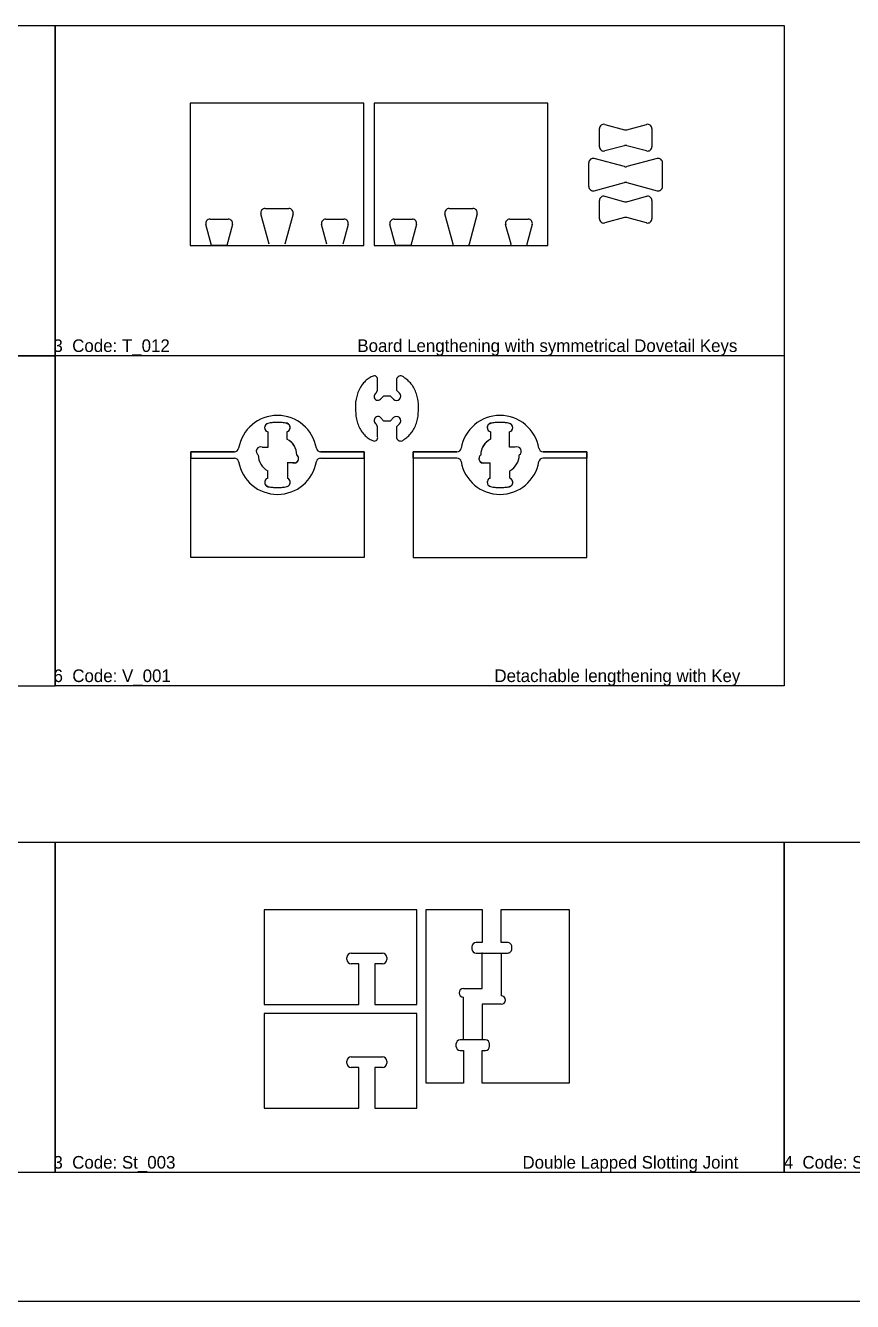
# Model space of a CAD drawing. Extents: x -5 to 6482, y 2 to 3133.
# Drawn here: x 3389 to 4175, y 2 to 1214 of the extents above; entities that cross this region are included whole.
import ezdxf

# ---------------------------------------------------------------- set-up
doc = ezdxf.new("R2010")
doc.units = 0
doc.layers.get('0').update_dxf_attribs({"linetype": 'CONTINUOUS'})
for name, color, linetype in [('3MM_ENGRAVE', 5, 'CONTINUOUS'), ('CUT_18_MM', 7, 'CONTINUOUS'), ('ENGRAVE_9MM', 3, 'CONTINUOUS'), ('JOINT_9_MM', 4, 'CONTINUOUS'), ('MODIFED_MODELS', 1, 'CONTINUOUS'), ('TEXT', 9, 'CONTINUOUS')]:
    doc.layers.add(name, color=color, linetype=linetype)

# ---------------------------------------------------------------- blocks, each defined once
blk = doc.blocks.new('_U56')
at = {"layer": 'TEXT', "linetype": 'CONTINUOUS'}
blk.add_text('4  Code: St_004                                                                                     Hooked Slotting Joint', height=12, dxfattribs=at).set_placement((10704.3, 752.8))
blk = doc.blocks.new('_U55')
at = {"layer": 'TEXT', "linetype": 'CONTINUOUS'}
blk.add_text('3  Code: St_003                                                                          Double Lapped Slotting Joint', height=12, dxfattribs=at).set_placement((10010.1, 752.8))
blk = doc.blocks.new('_U51')
at = {"layer": 'TEXT', "linetype": 'CONTINUOUS'}
blk.add_text('6  Code: V_001                                                                     Detachable lengthening with Key', height=12, dxfattribs=at).set_placement((10010.2, 1215.1))
blk = doc.blocks.new('_U48')
at = {"layer": 'TEXT', "linetype": 'CONTINUOUS'}
blk.add_text('3  Code: T_012                                        Board Lengthening with symmetrical Dovetail Keys', height=12, dxfattribs=at).set_placement((10010.1, 1528.7))

msp = doc.modelspace()

# ---------------------------------------------------------------- linework, layer by layer
for p, q in [((2723.8, 1214.4), (3417, 1214.4)), ((3417, 1214.4), (3417, 900.4)), ((2723.8, 900.6), (3417, 900.6)), ((3417, 900.4), (2723.8, 900.4)), ((3417, 900.8), (4110.3, 900.8)), ((3417, 586.9), (3417, 900.8)), ((3417, 900.6), (3417, 586.7)), ((4110.3, 900.8), (4110.3, 586.9)), ((3417, 586.7), (2723.8, 586.7)), ((4110.3, 586.9), (3417, 586.9)), ((2723.8, 438.5), (3417, 438.5)), ((3417, 438.5), (4110.3, 438.5)), ((3417, 124.6), (3417, 438.5)), ((3417, 438.5), (3417, 124.6)), ((4110.3, 438.5), (4803.5, 438.5)), ((4110.3, 124.6), (4110.3, 438.5)), ((4110.3, 438.5), (4110.3, 124.6)), ((3417, 124.6), (2723.8, 124.6)), ((4110.3, 124.6), (3417, 124.6)), ((4803.5, 124.6), (4110.3, 124.6)), ((6482.4, 2.1), (11.4, 2.1))]:
    msp.add_line(p, q)
at = {"layer": '3MM_ENGRAVE', "linetype": 'CONTINUOUS'}
for p, q in [((3823.2, 299.4), (3823.2, 333.1)), ((3823.2, 333.1), (3841.2, 333.1)), ((3841.2, 333.1), (3841.2, 292.6)), ((3805.2, 299.4), (3805.2, 299.4)), ((3805.2, 299.4), (3823.2, 299.4)), ((3805.2, 250.6), (3805.2, 291.2)), ((3805.2, 291.2), (3805.2, 291.2)), ((3841.2, 292.6), (3841.2, 292.6)), ((3826.2, 284.4), (3823.2, 284.4)), ((3823.2, 284.4), (3823.2, 250.6)), ((3841.2, 284.4), (3826.2, 284.4)), ((3841.2, 284.4), (3841.2, 284.4)), ((3823.2, 250.6), (3805.2, 250.6))]:
    msp.add_line(p, q, dxfattribs=at)
for centre, start, end in [((3805.2, 295.3), 90, 270), ((3841.2, 288.5), 270, 90)]:
    msp.add_arc(centre, 4.1, start, end, dxfattribs=at)
at = {"layer": 'CUT_18_MM'}
for p, q in [((3710.5, 1140.5), (3545.5, 1140.5)), ((3545.5, 1140.5), (3545.5, 1005.5)), ((3710.5, 1005.5), (3710.5, 1140.5)), ((3885.5, 1140.5), (3720.5, 1140.5)), ((3720.5, 1140.5), (3720.5, 1005.5)), ((3885.5, 1005.5), (3885.5, 1140.5)), ((3545.5, 1005.5), (3710.5, 1005.5)), ((3720.5, 1005.5), (3885.5, 1005.5))]:
    msp.add_line(p, q, dxfattribs=at)
at = {"layer": 'CUT_18_MM', "color": 7, "linetype": 'CONTINUOUS'}
for p, q in [((3719.7, 881.3), (3719.7, 881.3)), ((3719.7, 881.3), (3719.7, 881.3)), ((3723.6, 868), (3723.6, 877.4)), ((3723.6, 877.4), (3723.6, 877.4)), ((3741.6, 877.4), (3741.6, 877.4)), ((3741.6, 877.4), (3741.6, 868)), ((3722.2, 865.1), (3723.6, 868)), ((3722.2, 865.1), (3722.2, 865.1)), ((3729.4, 862.2), (3726.5, 859.3)), ((3735.8, 862.2), (3729.4, 862.2)), ((3738.7, 859.3), (3735.8, 862.2)), ((3741.6, 868), (3744.5, 865.1)), ((3744.5, 865.1), (3744.5, 865.1)), ((3726.5, 859.3), (3726.5, 859.3)), ((3738.7, 859.3), (3738.7, 859.3)), ((3636, 836.6), (3636, 836.6)), ((3636, 836.6), (3636, 836.6)), ((3726.5, 841.8), (3726.5, 841.8)), ((3726.5, 841.8), (3729.4, 838.9)), ((3729.4, 838.9), (3735.8, 838.9)), ((3735.8, 838.9), (3738.7, 841.8)), ((3738.7, 841.8), (3738.7, 841.8)), ((3832.5, 836.6), (3832.5, 836.6)), ((3832.5, 836.6), (3832.5, 836.6)), ((3619.5, 813.9), (3619.5, 828.4)), ((3619.5, 828.4), (3619.5, 828.4)), ((3637.5, 828.4), (3637.5, 828.4)), ((3637.5, 828.4), (3637.5, 821.4)), ((3723.6, 833.1), (3722.2, 836)), ((3722.2, 836), (3722.2, 836)), ((3723.6, 823.7), (3723.6, 833.1)), ((3744.5, 836), (3741.6, 833.1)), ((3741.6, 833.1), (3741.6, 823.7)), ((3744.5, 836), (3744.5, 836)), ((3831, 828.4), (3831, 828.4)), ((3831, 828.4), (3831, 821.4)), ((3849, 813.9), (3849, 828.4)), ((3849, 828.4), (3849, 828.4)), ((3614, 813.8), (3619.5, 813.9)), ((3637.5, 821.4), (3637.5, 821.4)), ((3723.6, 823.7), (3723.6, 823.7)), ((3741.6, 823.7), (3741.6, 823.7)), ((3831, 821.4), (3831, 821.4)), ((3854.5, 813.8), (3849, 813.9)), ((3546, 803.4), (3546, 809.4)), ((3546, 809.4), (3581, 809.4)), ((3546, 708.9), (3546, 803.4)), ((3581, 809.4), (3587.5, 809.4)), ((3646.7, 806.4), (3646.7, 806.4)), ((3669.5, 809.4), (3669.5, 809.4)), ((3669.5, 809.4), (3711, 809.4)), ((3711, 809.4), (3711, 803.4)), ((3711, 803.4), (3711, 708.9)), ((3799.1, 809.4), (3757.5, 809.4)), ((3757.5, 809.4), (3757.5, 803.4)), ((3757.5, 803.4), (3757.5, 708.9)), ((3799.1, 809.4), (3799.1, 809.4)), ((3821.8, 806.4), (3821.8, 806.4)), ((3887.5, 809.4), (3881, 809.4)), ((3922.5, 809.4), (3887.5, 809.4)), ((3922.5, 803.4), (3922.5, 809.4)), ((3922.5, 708.9), (3922.5, 803.4)), ((3619.2, 784.3), (3619.2, 791.4)), ((3619.2, 791.4), (3619.2, 791.4)), ((3644.5, 798.9), (3638, 798.8)), ((3638, 798.8), (3638, 784.2)), ((3644.5, 798.9), (3644.5, 798.9)), ((3824.1, 798.9), (3824.1, 798.9)), ((3824.1, 798.9), (3830.5, 798.8)), ((3830.5, 798.8), (3830.5, 784.2)), ((3849.3, 784.3), (3849.3, 791.4)), ((3849.3, 791.4), (3849.3, 791.4)), ((3711, 708.9), (3546, 708.9)), ((3757.5, 708.9), (3922.5, 708.9)), ((3760.9, 374.3), (3615.9, 374.3)), ((3615.9, 374.3), (3615.9, 284.3)), ((3760.9, 284.3), (3760.9, 374.3)), ((3769.7, 209.4), (3769.7, 374.4)), ((3769.7, 374.4), (3823.2, 374.4)), ((3823.2, 374.4), (3823.2, 343.1)), ((3841.2, 343.1), (3841.2, 374.4)), ((3841.2, 374.4), (3905.9, 374.4)), ((3905.9, 374.4), (3905.9, 209.4)), ((3823.2, 343.1), (3817.3, 343.1)), ((3817.3, 343.1), (3817.3, 343.1)), ((3847.1, 343.1), (3841.2, 343.1)), ((3847.1, 343.1), (3847.1, 343.1)), ((3694.4, 327.1), (3694.4, 328.9)), ((3694.4, 328.9), (3694.4, 328.9)), ((3698.5, 333), (3698.5, 333)), ((3698.5, 333), (3728.3, 333)), ((3728.3, 333), (3728.3, 333)), ((3732.4, 328.9), (3732.4, 328.9)), ((3732.4, 328.9), (3732.4, 327.1)), ((3813.2, 339), (3813.2, 339)), ((3813.2, 339), (3813.2, 337.2)), ((3813.2, 337.2), (3813.2, 337.2)), ((3817.3, 333.1), (3817.3, 333.1)), ((3817.3, 333.1), (3847.1, 333.1)), ((3851.2, 337.2), (3851.2, 339)), ((3694.4, 327.1), (3694.4, 327.1)), ((3704.4, 323), (3698.5, 323)), ((3698.5, 323), (3698.5, 323)), ((3705.9, 323), (3704.4, 323)), ((3705.9, 284.3), (3705.9, 323)), ((3722.4, 323), (3720.9, 323)), ((3720.9, 323), (3720.9, 284.3)), ((3728.3, 323), (3722.4, 323)), ((3728.3, 323), (3728.3, 323)), ((3732.4, 327.1), (3732.4, 327.1)), ((3615.9, 284.3), (3705.9, 284.3)), ((3720.9, 284.3), (3760.9, 284.3)), ((3760.9, 275.6), (3615.9, 275.6)), ((3615.9, 275.6), (3615.9, 185.6)), ((3760.9, 185.6), (3760.9, 275.6)), ((3798.2, 246.5), (3798.2, 246.5)), ((3798.2, 246.5), (3798.2, 244.7)), ((3798.2, 244.7), (3798.2, 244.7)), ((3826.1, 250.6), (3802.3, 250.6)), ((3826.1, 250.6), (3826.1, 250.6)), ((3830.2, 244.7), (3830.2, 246.5)), ((3830.2, 246.5), (3830.2, 246.5)), ((3830.2, 244.7), (3830.2, 244.7)), ((3698.5, 234.4), (3698.5, 234.4)), ((3698.5, 234.4), (3728.3, 234.4)), ((3728.3, 234.4), (3728.3, 234.4)), ((3802.3, 240.6), (3802.3, 240.6)), ((3802.3, 240.6), (3805.2, 240.6)), ((3805.2, 240.6), (3805.2, 209.4)), ((3823.2, 209.4), (3823.2, 240.6)), ((3823.2, 240.6), (3826.1, 240.6)), ((3826.1, 240.6), (3826.1, 240.6)), ((3694.4, 228.5), (3694.4, 230.3)), ((3694.4, 230.3), (3694.4, 230.3)), ((3694.4, 228.5), (3694.4, 228.5)), ((3704.4, 224.4), (3698.5, 224.4)), ((3698.5, 224.4), (3698.5, 224.4)), ((3705.9, 224.4), (3704.4, 224.4)), ((3705.9, 185.6), (3705.9, 224.4)), ((3722.4, 224.4), (3720.9, 224.4)), ((3720.9, 224.4), (3720.9, 185.6)), ((3728.3, 224.4), (3722.4, 224.4)), ((3728.3, 224.4), (3728.3, 224.4)), ((3732.4, 230.3), (3732.4, 230.3)), ((3732.4, 230.3), (3732.4, 228.5)), ((3732.4, 228.5), (3732.4, 228.5)), ((3805.2, 209.4), (3769.7, 209.4)), ((3905.9, 209.4), (3823.2, 209.4)), ((3615.9, 185.6), (3705.9, 185.6)), ((3720.9, 185.6), (3760.9, 185.6))]:
    msp.add_line(p, q, dxfattribs=at)
for centre, radius, start, end in [((3730, 857.8), 26, 133.8678, 144.7255), ((3727.3, 860.6), 22.1, 121.7726, 133.8813), ((3725.7, 863.2), 19.1, 108.412, 121.7519), ((3720.6, 878.4), 3.08, 341.5908, 108.7404), ((3745.7, 877.4), 4.1, 71.3942, 180), ((3742.5, 872.8), 9.63, 43.8589, 62.6616), ((3737.8, 860.6), 22.1, 46.1187, 58.2274), ((3735.1, 857.8), 26, 35.2745, 46.1322), ((3740.5, 852.5), 37.9, 163.3982, 171.8533), ((3737.3, 853.4), 34.6, 154.4494, 163.4325), ((3733.6, 855.3), 30.4, 144.6955, 154.4841), ((3723.9, 861.9), 3.64, 119.2586, 313.8406), ((3741.6, 862.2), 4.1, 225.0001, 44.9999), ((3731.6, 855.3), 30.4, 25.5159, 35.3045), ((3727.8, 853.4), 34.6, 16.5675, 25.5506), ((3724.7, 852.5), 37.9, 8.1467, 16.6018), ((3726.8, 853.7), 24.2, 170.023, 180.5129), ((3830, 853.4), 127.4, 179.989, 184.5631), ((3738.3, 853.2), 24.3, 0.48, 10.9535), ((3635.2, 853.4), 127.4, 355.4369, 0.011), ((3628.5, 806.4), 37.5, 9.827, 170.173), ((3628.4, 793.8), 43.5, 79.9053, 101.9695), ((3636.4, 832.4), 4.19, 284.513, 95.167), ((3740.5, 848.6), 37.9, 188.1467, 196.6018), ((3737.4, 847.7), 34.6, 196.5675, 205.5506), ((3724, 839.2), 3.64, 46.1594, 240.7414), ((3741.6, 838.9), 4.1, 315.0001, 134.9999), ((3727.8, 847.7), 34.6, 334.4494, 343.4325), ((3724.7, 848.6), 37.9, 343.3982, 351.8533), ((3840, 806.4), 37.5, 9.827, 170.173), ((3832.1, 832.4), 4.19, 84.833, 255.487), ((3840.1, 793.8), 43.5, 78.0305, 100.0947), ((3620.4, 832.4), 4.1, 104.1544, 256.7396), ((3733.6, 845.9), 30.4, 205.5159, 215.3045), ((3730, 843.3), 26, 215.2745, 226.1322), ((3727.3, 840.5), 22.1, 226.1187, 238.2274), ((3737.9, 840.5), 22.1, 301.7726, 313.8813), ((3735.2, 843.3), 26, 313.8678, 324.7255), ((3731.6, 845.9), 30.4, 324.6955, 334.4841), ((3848.1, 832.4), 4.1, 283.2604, 75.8456), ((3587.5, 813.5), 4.1, 269.9999, 350.1731), ((3612.5, 809.9), 4.22, 68.9743, 237.392), ((3630, 806.4), 16.8, 0, 63.4349), ((3669.5, 813.5), 4.1, 189.8269, 270.0001), ((3724.6, 835.5), 16.4, 237.146, 252.6925), ((3720.7, 822.7), 3.08, 251.2619, 18.4094), ((3745.7, 823.7), 4.1, 180, 288.6052), ((3743.1, 827.7), 8.82, 296.458, 317.0183), ((3799.1, 813.5), 4.1, 269.9999, 350.1731), ((3838.5, 806.4), 16.8, 116.5651, 180), ((3856, 809.9), 4.22, 302.608, 111.0257), ((3881, 813.5), 4.1, 189.8269, 270.0001), ((3627.3, 806.4), 17.1, 180.3472, 241.6127), ((3644.5, 803), 4.1, 270, 56.0237), ((3824.1, 803), 4.1, 123.9763, 270), ((3841.2, 806.4), 17.1, 298.3873, 359.6528), ((3620.6, 780.3), 4.28, 109.3273, 274.9161), ((3628.5, 820.8), 45.4, 260.4843, 279.6575), ((3636.4, 780.3), 4.22, 265.7141, 67.1029), ((3832.1, 780.3), 4.22, 112.8971, 274.2859), ((3840, 820.8), 45.4, 260.3425, 279.5157), ((3847.9, 780.3), 4.28, 265.0839, 70.6727), ((3817.3, 339), 4.1, 90, 180), ((3847.3, 339.2), 3.92, 357.3092, 92.6908), ((3698.5, 328.9), 4.1, 90, 180), ((3728.3, 328.9), 4.1, 360, 90), ((3817.3, 337.2), 4.1, 180, 270), ((3847.2, 337.2), 4.08, 269.6626, 0.3374), ((3698.5, 327.1), 4.1, 180, 270), ((3728.3, 327.1), 4.1, 270, 0), ((3802.3, 246.5), 4.1, 90, 180), ((3802.3, 244.7), 4.1, 180, 270), ((3826.1, 246.5), 4.1, 360, 90), ((3826.1, 244.7), 4.1, 270, 0), ((3698.5, 230.3), 4.1, 90, 180), ((3728.3, 230.3), 4.1, 360, 90), ((3698.5, 228.5), 4.1, 180, 270), ((3728.3, 228.5), 4.1, 270, 0)]:
    msp.add_arc(centre, radius, start, end, dxfattribs=at)
msp.add_point((3823.2, 333.1), dxfattribs=at)
at = {"layer": 'ENGRAVE_9MM', "linetype": 'CONTINUOUS'}
for p, q in [((3564.4, 1030.5), (3564.4, 1030.5)), ((3564.4, 1030.5), (3581.7, 1030.5)), ((3581.7, 1030.5), (3581.7, 1030.5)), ((3620.5, 1006.6), (3612.7, 1035.3)), ((3612.7, 1035.3), (3612.7, 1035.3)), ((3616.7, 1040.5), (3616.7, 1040.5)), ((3616.7, 1040.5), (3639.3, 1040.5)), ((3643.3, 1035.3), (3635.6, 1006.6)), ((3639.3, 1040.5), (3639.3, 1040.5)), ((3643.3, 1035.3), (3643.3, 1035.3)), ((3674.4, 1030.5), (3674.4, 1030.5)), ((3674.4, 1030.5), (3691.7, 1030.5)), ((3691.7, 1030.5), (3691.7, 1030.5)), ((3739.4, 1030.5), (3739.4, 1030.5)), ((3739.4, 1030.5), (3756.7, 1030.5)), ((3756.7, 1030.5), (3756.7, 1030.5)), ((3795.5, 1006.6), (3787.7, 1035.3)), ((3787.7, 1035.3), (3787.7, 1035.3)), ((3791.7, 1040.5), (3791.7, 1040.5)), ((3791.7, 1040.5), (3814.3, 1040.5)), ((3818.3, 1035.3), (3810.6, 1006.6)), ((3814.3, 1040.5), (3814.3, 1040.5)), ((3818.3, 1035.3), (3818.3, 1035.3)), ((3849.4, 1030.5), (3849.4, 1030.5)), ((3849.4, 1030.5), (3866.7, 1030.5)), ((3866.7, 1030.5), (3866.7, 1030.5)), ((3565.5, 1006.6), (3560.4, 1025.3)), ((3585.6, 1025.3), (3580.4, 1005.5)), ((3585.6, 1025.3), (3585.6, 1025.3)), ((3675.5, 1006.6), (3670.4, 1025.3)), ((3670.4, 1025.3), (3670.4, 1025.3)), ((3695.6, 1025.3), (3690.6, 1006.6)), ((3695.6, 1025.3), (3695.6, 1025.3)), ((3740.5, 1006.6), (3735.4, 1025.3)), ((3760.6, 1025.3), (3755.4, 1005.5)), ((3760.6, 1025.3), (3760.6, 1025.3)), ((3850.5, 1006.6), (3845.4, 1025.3)), ((3845.4, 1025.3), (3845.4, 1025.3)), ((3870.6, 1025.3), (3865.6, 1006.6)), ((3870.6, 1025.3), (3870.6, 1025.3)), ((3565.5, 1006.6), (3565.5, 1006.6)), ((3740.5, 1006.6), (3740.5, 1006.6)), ((3580.4, 1005.5), (3565.6, 1005.5)), ((3755.4, 1005.5), (3740.6, 1005.5)), ((3619.4, 836.3), (3619.4, 836.3)), ((3619.5, 813.8), (3619.5, 828.4)), ((3619.5, 828.4), (3619.5, 828.4)), ((3637.5, 836.3), (3637.5, 836.3)), ((3637.5, 836.3), (3637.5, 836.3)), ((3637.5, 828.4), (3637.5, 821.3)), ((3831, 836.3), (3831, 836.3)), ((3831, 836.3), (3831, 836.3)), ((3831, 828.4), (3831, 821.3)), ((3849, 813.8), (3849, 828.4)), ((3849, 828.4), (3849, 828.4)), ((3849.1, 836.3), (3849.1, 836.3)), ((3614, 813.8), (3614, 813.8)), ((3614, 813.8), (3619.5, 813.8)), ((3637.5, 821.3), (3637.5, 821.3)), ((3831, 821.3), (3831, 821.3)), ((3854.5, 813.8), (3849, 813.8)), ((3854.5, 813.8), (3854.5, 813.8)), ((3581, 809.4), (3546, 809.4)), ((3546, 809.4), (3546, 803.4)), ((3546, 803.4), (3581, 803.4)), ((3587.5, 809.4), (3581, 809.4)), ((3581, 803.4), (3587.5, 803.4)), ((3711, 809.4), (3669.5, 809.4)), ((3669.5, 809.4), (3669.5, 809.4)), ((3669.5, 803.4), (3711, 803.4)), ((3711, 803.4), (3711, 809.4)), ((3757.5, 803.4), (3757.5, 809.4)), ((3757.5, 809.4), (3799.1, 809.4)), ((3799.1, 803.4), (3757.5, 803.4)), ((3799.1, 809.4), (3799.1, 809.4)), ((3881, 809.4), (3887.5, 809.4)), ((3887.5, 803.4), (3881, 803.4)), ((3887.5, 809.4), (3922.5, 809.4)), ((3922.5, 803.4), (3887.5, 803.4)), ((3922.5, 809.4), (3922.5, 803.4)), ((3619.2, 784.3), (3619.2, 791.4)), ((3643, 798.8), (3637.8, 798.8)), ((3637.8, 798.8), (3638, 798.7)), ((3638, 798.7), (3638, 784.2)), ((3643, 798.8), (3643, 798.8)), ((3825.6, 798.8), (3825.6, 798.8)), ((3825.6, 798.8), (3830.8, 798.8)), ((3830.8, 798.8), (3830.5, 798.7)), ((3830.5, 798.7), (3830.5, 784.2)), ((3849.3, 784.3), (3849.3, 791.4)), ((3619.5, 776.3), (3619.5, 776.3)), ((3619.5, 776.3), (3619.5, 776.3)), ((3619.5, 776.3), (3619.5, 776.3)), ((3637.5, 776.3), (3637.5, 776.3)), ((3637.5, 776.3), (3637.5, 776.3)), ((3637.5, 776.3), (3637.5, 776.3)), ((3638, 784.2), (3637.9, 784.2)), ((3830.5, 784.2), (3830.6, 784.2)), ((3831, 776.3), (3831, 776.3)), ((3831, 776.3), (3831, 776.3)), ((3831, 776.3), (3831, 776.3)), ((3849, 776.3), (3849, 776.3)), ((3849, 776.3), (3849, 776.3)), ((3849, 776.3), (3849, 776.3))]:
    msp.add_line(p, q, dxfattribs=at)
at = {"layer": 'ENGRAVE_9MM'}
for p, q in [((3795.6, 1005.5), (3810.4, 1005.5)), ((3850.6, 1005.5), (3865.4, 1005.5))]:
    msp.add_line(p, q, dxfattribs=at)
at = {"layer": 'ENGRAVE_9MM', "linetype": 'CONTINUOUS'}
for centre, radius, start, end in [((3564.4, 1026.4), 4.1, 90, 195), ((3581.7, 1026.4), 4.1, 345, 90), ((3616.7, 1036.4), 4.1, 90, 195), ((3639.3, 1036.4), 4.1, 345, 90), ((3674.4, 1026.4), 4.1, 90, 195), ((3691.7, 1026.4), 4.1, 345, 90), ((3739.4, 1026.4), 4.1, 90, 195), ((3756.7, 1026.4), 4.1, 345, 90), ((3791.7, 1036.4), 4.1, 90, 195), ((3814.3, 1036.4), 4.1, 345, 90), ((3849.4, 1026.4), 4.1, 90, 195), ((3866.7, 1026.4), 4.1, 345, 90), ((3561.5, 1005.5), 4.1, 0, 14.9999), ((3736.5, 1005.5), 4.1, 0, 14.9999), ((3814.5, 1005.5), 4.1, 165.0001, 180), ((3846.5, 1005.5), 4.1, 0, 14.9999), ((3628.5, 806.4), 37.5, 9.827, 170.173), ((3628.5, 793), 44.3, 78.2771, 101.8215), ((3840, 806.4), 37.5, 9.827, 170.173), ((3840, 793), 44.3, 78.1785, 101.7229), ((3620.4, 832.3), 4.1, 104.1544, 256.7396), ((3636.5, 832.3), 4.1, 283.2646, 76.724), ((3832, 832.3), 4.1, 103.276, 256.7354), ((3848.1, 832.3), 4.1, 283.2604, 75.8456), ((3587.5, 813.5), 4.1, 269.9999, 350.1731), ((3612.5, 809.9), 4.22, 68.9547, 237.4116), ((3630, 806.3), 16.8, 0.0001, 63.4349), ((3669.5, 813.5), 4.1, 189.8269, 270.0001), ((3799.1, 813.5), 4.1, 269.9999, 350.1731), ((3838.5, 806.3), 16.8, 116.5651, 179.9999), ((3856, 809.9), 4.22, 302.5884, 111.0453), ((3881, 813.5), 4.1, 189.8269, 270.0001), ((3587.5, 799.3), 4.1, 9.8269, 90.0001), ((3627.3, 806.4), 17.1, 180.3468, 241.6131), ((3644.3, 802.9), 4.25, 251.9574, 54.409), ((3669.5, 799.3), 4.1, 89.9999, 170.1731), ((3799.1, 799.3), 4.1, 9.8269, 90.0001), ((3824.2, 802.9), 4.25, 125.591, 288.0426), ((3841.2, 806.4), 17.1, 298.3869, 359.6532), ((3881, 799.3), 4.1, 89.9999, 170.1731), ((3628.5, 806.4), 37.5, 189.827, 350.173), ((3840, 806.4), 37.5, 189.827, 350.173), ((3620.5, 780.4), 4.17, 108.0432, 255.9868), ((3628.5, 819.7), 44.3, 258.2852, 281.7148), ((3636.5, 780.3), 4.1, 283.2632, 70.6191), ((3832, 780.3), 4.1, 109.3809, 256.7368), ((3840, 819.7), 44.3, 258.2852, 281.7148), ((3848, 780.4), 4.17, 284.0132, 71.9568)]:
    msp.add_arc(centre, radius, start, end, dxfattribs=at)
at = {"layer": 'ENGRAVE_9MM'}
for centre, start, end in [((3791.5, 1005.5), 0.0001, 15), ((3869.5, 1005.5), 165, 180.0001)]:
    msp.add_arc(centre, 4.1, start, end, dxfattribs=at)
at = {"layer": 'JOINT_9_MM'}
for p, q in [((3934.5, 1099.2), (3934.5, 1116.4)), ((3934.5, 1116.4), (3934.5, 1116.4)), ((3939.7, 1120.4), (3958.4, 1115.4)), ((3958.4, 1115.4), (3958.4, 1115.4)), ((3960.6, 1115.4), (3979.3, 1120.4)), ((3960.6, 1115.4), (3960.6, 1115.4)), ((3979.3, 1120.4), (3979.3, 1120.4)), ((3984.5, 1116.4), (3984.5, 1116.4)), ((3984.5, 1116.4), (3984.5, 1099.2)), ((3934.5, 1099.2), (3934.5, 1099.2)), ((3958.4, 1100.2), (3939.7, 1095.2)), ((3939.7, 1095.2), (3939.7, 1095.2)), ((3958.4, 1100.2), (3958.4, 1100.2)), ((3979.3, 1095.2), (3960.6, 1100.2)), ((3960.6, 1100.2), (3960.6, 1100.2)), ((3979.3, 1095.2), (3979.3, 1095.2)), ((3984.5, 1099.2), (3984.5, 1099.2)), ((3934.5, 1030.8), (3934.5, 1048.1)), ((3934.5, 1048.1), (3934.5, 1048.1)), ((3939.7, 1052.1), (3958.4, 1047)), ((3958.4, 1047), (3958.4, 1047)), ((3960.6, 1047), (3979.3, 1052.1)), ((3960.6, 1047), (3960.6, 1047)), ((3979.3, 1052.1), (3979.3, 1052.1)), ((3984.5, 1048.1), (3984.5, 1048.1)), ((3984.5, 1048.1), (3984.5, 1030.8)), ((3934.5, 1030.8), (3934.5, 1030.8)), ((3958.4, 1031.9), (3939.7, 1026.9)), ((3958.4, 1031.9), (3958.4, 1031.9)), ((3979.3, 1026.9), (3960.6, 1031.9)), ((3960.6, 1031.9), (3960.6, 1031.9)), ((3984.5, 1030.8), (3984.5, 1030.8)), ((3939.7, 1026.9), (3939.7, 1026.9)), ((3979.3, 1026.9), (3979.3, 1026.9))]:
    msp.add_line(p, q, dxfattribs=at)
at = {"layer": 'JOINT_9_MM', "linetype": 'CONTINUOUS'}
for p, q in [((3924.5, 1061.4), (3924.5, 1084)), ((3924.5, 1084), (3924.5, 1084)), ((3929.7, 1088), (3929.7, 1088)), ((3958.4, 1080.3), (3929.7, 1088)), ((3958.4, 1080.3), (3958.4, 1080.3)), ((3989.3, 1088), (3960.6, 1080.3)), ((3960.6, 1080.3), (3960.6, 1080.3)), ((3989.3, 1088), (3989.3, 1088)), ((3994.5, 1061.4), (3994.5, 1084)), ((3994.5, 1084), (3994.5, 1084)), ((3924.5, 1061.4), (3924.5, 1061.4)), ((3929.7, 1057.4), (3958.4, 1065.2)), ((3958.4, 1065.2), (3958.4, 1065.2)), ((3960.6, 1065.2), (3960.6, 1065.2)), ((3960.6, 1065.2), (3989.3, 1057.4)), ((3994.5, 1061.4), (3994.5, 1061.4))]:
    msp.add_line(p, q, dxfattribs=at)
at = {"layer": 'JOINT_9_MM'}
for centre, radius, start, end in [((3938.6, 1116.4), 4.1, 75, 180), ((3959.5, 1119.3), 4.1, 255.0001, 270), ((3959.5, 1119.3), 4.1, 270, 284.9999), ((3980.4, 1116.4), 4.1, 0, 105), ((3938.6, 1099.2), 4.1, 180, 285), ((3959.5, 1096.5), 3.87, 89.5438, 105.456), ((3959.5, 1096.3), 4.1, 75, 90), ((3980.4, 1099.2), 4.1, 255, 360), ((3938.6, 1048.1), 4.1, 75, 180), ((3959.5, 1051), 4.1, 255.0001, 270), ((3959.5, 1051), 4.1, 270, 284.9999), ((3980.4, 1048.1), 4.1, 0, 105), ((3938.6, 1030.8), 4.1, 180, 285), ((3959.5, 1028.2), 3.87, 89.5438, 105.456), ((3959.5, 1027.9), 4.1, 75, 90), ((3980.4, 1030.8), 4.1, 255, 360)]:
    msp.add_arc(centre, radius, start, end, dxfattribs=at)
at = {"layer": 'JOINT_9_MM', "linetype": 'CONTINUOUS'}
for centre, start, end in [((3928.6, 1084), 75.0001, 180), ((3959.5, 1084.3), 255.0001, 270), ((3959.5, 1084.3), 270, 285), ((3990.4, 1084), 0.0001, 105), ((3928.6, 1061.4), 180, 285), ((3959.5, 1061.2), 90, 104.9999), ((3959.5, 1061.2), 75.0001, 90), ((3990.4, 1061.4), 255.0001, 0)]:
    msp.add_arc(centre, 4.1, start, end, dxfattribs=at)
at = {"layer": 'MODIFED_MODELS'}
for p, q in [((3417, 1214.4), (4110.3, 1214.4)), ((3417, 900.4), (3417, 1214.4)), ((4110.3, 1214.4), (4110.3, 900.4)), ((4110.3, 900.4), (3417, 900.4))]:
    msp.add_line(p, q, dxfattribs=at)

# ---------------------------------------------------------------- block references
at = {"layer": '3MM_ENGRAVE'}
for name in ['_U48', '_U51', '_U55', '_U56']:
    msp.add_blockref(name, (-6594.6, -624.5), dxfattribs=at)

doc.saveas('drawing.dxf')
